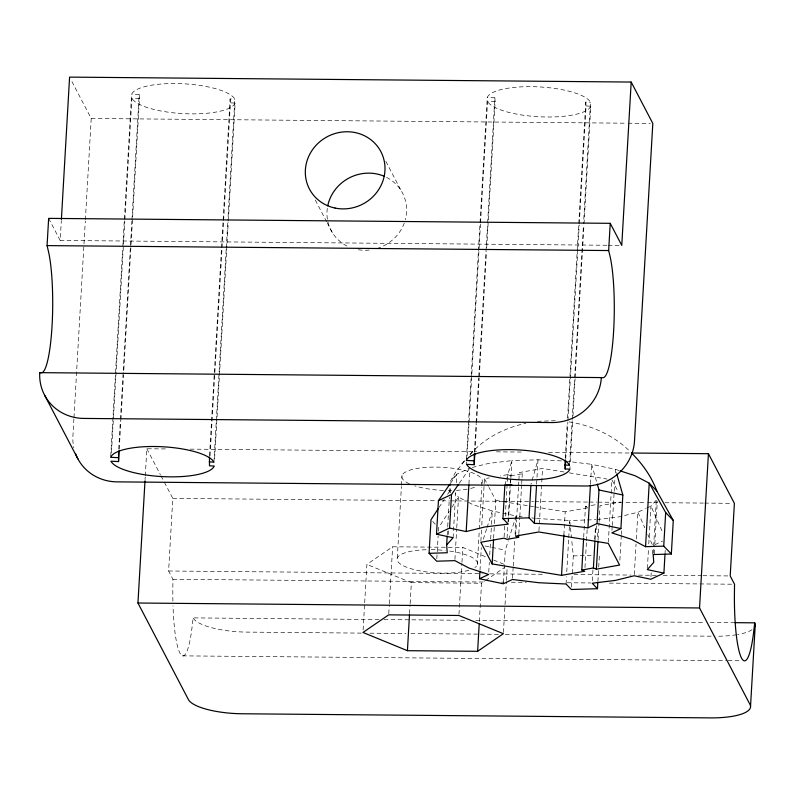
<?xml version="1.0" encoding="UTF-8"?>
<svg xmlns="http://www.w3.org/2000/svg" width="795" height="795" viewBox="0 0 795 795"><rect width="100%" height="100%" fill="white"/><g stroke="black" fill="none" stroke-linecap="round" stroke-linejoin="round"><path stroke-width="0.6" stroke-dasharray="3.98 2.98" d="M164.336 482.217L172.793 498.405L168.61 570.999L172.932 579.277L172.853 587.306A66.392 10.723 -89.5 0 0 172.922 602.143M606.893 245.258L60.182 240.448L61.324 220.652M73.905 418.786L72.911 436.087A47.422 44.798 -27.6 0 0 73.826 447.843M73.975 417.554L85.303 221.06M85.383 219.827L91.216 118.485L70.735 79.291M110.734 456.072L122.728 247.951M122.808 246.718L131.592 94.337A52.162 14.906 3.3 0 1 182.224 83.723A52.162 14.906 3.3 0 1 234.843 99.156L227.847 220.563M111.459 452.554L124.815 220.891M124.885 219.659L131.891 98.252L139.463 98.61L123.603 373.62M118.733 448.996L120.383 420.505M120.452 419.263L131.881 221.05M131.95 219.817L139.165 94.694L131.592 94.337M119.25 449.185L120.89 420.694M120.959 419.462L123.533 374.862M145.068 479.614L145.207 477.139M145.286 475.907L146.846 448.758L166.682 448.927M209.542 455.714L221.467 248.835M221.537 247.593L230.113 98.938L234.843 99.156M210.049 455.913L221.984 249.024M222.053 247.792L223.554 221.775M223.624 220.533L230.411 102.853L230.113 98.938M213.915 462.134L226.207 249.054M226.277 247.811L227.777 221.805M214.64 458.606L228.284 221.994M228.354 220.762L235.141 103.072L230.411 102.853M363.106 629.978L364.607 604.001M364.676 602.759L366.892 564.4L392.621 546.791L462.819 547.407L485.626 556.758M388.775 613.611L389.272 604.955M389.341 603.713L392.621 546.791M397.291 558.02L401.405 486.53M401.485 485.298L402.051 475.44M409.564 613.561L410.071 604.896M410.141 603.663L411.353 582.626L366.892 564.4M436.813 558.806L438.125 536.019M438.403 531.219L438.611 527.622L449.235 511.354M447.217 535.164L447.635 527.83M447.704 526.608L449.394 497.292M449.682 492.413L449.96 487.524M448.3 534.439L448.519 530.772M450.695 492.9L450.487 483.648M453.11 537.708L455.714 492.512M456.28 482.734L456.777 474.188L469.855 468.046M454.929 559.422L456.688 528.884M456.757 527.661L458.526 497.123L455.137 493.616M466.407 459.202L479.981 223.832M480.051 222.59L487.265 97.467A52.162 14.906 3.3 0 1 537.897 86.854A52.162 14.906 3.3 0 1 590.516 102.287L583.52 223.693M466.635 464.35L466.774 461.875M467.132 455.684L468.99 423.477M469.06 422.234L480.488 224.021M480.558 222.789L487.564 101.382L495.136 101.74L486.56 250.395M458.973 614.227L461.895 563.496M461.965 562.264L462.819 547.407M468.941 483.926L469.716 470.491M474.406 452.126L476.056 423.636M476.125 422.393L478.699 377.794M478.769 376.562L487.554 224.18M487.623 222.948L494.838 97.825L487.265 97.467M474.923 452.315L476.563 423.824M476.632 422.592L479.206 377.993M479.276 376.75L486.49 251.627M477.308 564.758L479.296 530.255M479.365 529.023L481.78 487.116M481.859 485.884L482.068 482.187M480.886 541.037L481.512 530.046M481.8 525.157L484.125 484.851M484.195 483.628L484.473 478.739L489.362 477.875M479.991 570.363L481.303 547.576M479.335 621.601L481.551 583.242L484.523 581.215M488.756 572.032L489.322 562.264M489.74 554.94L490.585 540.272M490.664 539.06L491.439 525.614M491.509 524.392L492.284 510.956L472.637 504.527L467.202 501.685M493.625 538.294L494.401 524.859M494.47 523.637L495.812 500.423L489.005 487.415M504.109 536.923L504.736 525.932M505.302 516.164L507.697 474.625L500.363 475.927M503.424 582.566L505.292 550.19L508.273 540.749M507.071 538.145L507.916 523.478M507.985 522.265L508.263 517.376M508.343 516.154L510.171 484.394M510.241 483.171L510.658 475.837L507.697 474.625M508.383 521.679L510.35 487.474M510.638 482.585L510.847 478.928M510.917 477.706L511.901 460.603L538.006 459.798L563.963 461.011M503.434 632.452L506.355 581.721M506.435 580.489L507.14 568.107M512.527 578.263L513.163 567.272M513.232 566.05L514.782 539.179M515.071 534.29L516.124 515.965L503.006 513.212M515.647 536.088L516.561 520.208M516.631 518.986L518.469 487.226M518.539 486.003L518.817 481.124M518.887 479.902L519.314 472.568L542.538 468.454L564.45 472.061M518.827 533.644L519.741 517.764M519.811 516.541L521.639 484.781M521.709 483.559L521.997 478.67M522.067 477.447L522.275 473.79L519.314 472.568M536.605 484.234L538.006 459.798L530.981 484.254M538.94 530.752L542.538 468.454M565.285 457.602L567.282 422.92M567.57 417.961L577.14 251.965M577.21 250.723L578.71 224.707M578.79 223.475L585.786 102.068L590.516 102.287M565.722 459.043L567.869 421.877M567.938 420.635L579.227 224.905M579.297 223.663L586.084 105.983L585.786 102.068M563.864 535.045L565.205 511.831L588.429 507.717M569.657 464.022L572.162 420.664M572.231 419.422L583.451 224.935M569.886 469.169L570.035 466.695M570.313 461.736L572.678 420.853M572.957 415.904L575.103 378.738M575.173 377.496L583.957 225.124M584.027 223.892L590.814 106.202L586.084 105.983M566.06 584.007L566.487 576.683M566.765 571.794L568.673 538.811M568.743 537.589L569.727 520.486L595.833 519.692M571.506 587.098L573.304 555.924L571.575 538.821M583.699 537.042L585.458 506.504L590.109 505.68M584.971 567.57L586.452 541.922M586.521 540.699L587.157 529.708M590.486 483.867L591.609 464.32L566.398 461.219M592.315 580.767L592.951 569.767M594.71 539.229L595.415 527.015M595.028 539.875L595.803 526.439M598.069 539.865L599.052 522.762M599.122 521.54L600.036 505.66L620.816 501.983M597.89 581.503L598.645 568.316M598.715 567.113L599.41 555.129M608.334 542.16L611.862 481.084M611.931 530.404L612.15 526.737M612.22 525.525L614.118 492.542M614.187 491.32L614.893 479.097M615.25 472.995L615.459 469.328L591.609 464.32L596.985 482.992M619.881 560.187L621.293 535.75M621.362 534.528L621.571 530.861M634.291 574.537L636.05 543.999M636.338 539.119L637.888 512.238L645.51 508.661M647.369 568.395L648.501 548.858M648.78 543.969L650.966 506.097L657.425 498.872M650.966 576.852L651.244 572.052M652.278 554.065L652.625 548.073M653.232 553.35L656.332 499.598M654.255 553.847L654.742 545.291M654.822 544.068L657.286 501.317M665.077 552.724L665.216 550.329M379.076 619.534L193.115 617.894L192.35 624.602A66.392 10.723 -89.5 0 1 181.33 655.11A66.392 10.723 -89.5 0 1 173.012 605.75M504.875 485.059L506.216 480.399M506.544 479.236L511.901 460.603L488.657 463.415L472.2 467.47M483.31 539.278L486.679 528.665M487.047 527.482L492.284 510.956L501.814 512.964M508.651 539.567L516.124 515.965L522.126 516.71M438.969 507.538L444.276 499.409M447.595 494.321L450.914 489.243M451.888 507.29L458.526 497.123L466.118 501.108M450.427 483.35L456.777 474.188L450.318 481.412L455.535 472.329L466.784 458.129M459.272 483.31L469.149 469.07M470.292 454.273C484.483 437.975 504.904 427.859 525.803 423.288M461.696 463.823L464.827 460.355M470.004 454.561L474.158 449.96M485.507 580.539L504.318 567.67M646.603 508.144L650.966 506.097L662.861 532.849M654.941 544.655L662.573 541.067M510.658 475.837L522.275 473.79M591.271 505.471L597.075 504.447M537.43 421.32L556.023 420.684M597.055 519.542L619.076 516.879L637.888 512.238L644.825 527.84M573.304 555.924L592.285 555.347M91.216 118.485L626.778 123.205M628.02 123.215L650.33 123.404M608.135 245.267L619.285 245.367M190.234 449.135L476.612 451.659M496.448 451.838L521.242 452.047M548.51 452.295L630.336 453.011M172.793 498.405L436.853 500.731M441.811 500.78L449.255 500.84M450.497 500.85L502.559 501.307M503.801 501.327L533.554 501.585M534.796 501.595L588.101 502.062M589.343 502.072L596.777 502.142M598.019 502.152L646.365 502.579M647.607 502.589L657.525 502.678M664.968 502.738L703.396 503.076M704.638 503.086L731.907 503.334M168.61 570.999L482.257 573.761M489.7 573.831L543.005 574.298M574 574.566L631.021 575.073M638.465 575.143L657.058 575.302M663.259 575.361L701.687 575.699M702.929 575.709L730.198 575.948M172.932 579.277L485.347 582.029M501.456 582.169L503.941 582.188M511.374 582.258L526.25 582.387M567.163 582.745L590.715 582.954M609.318 583.123L734.53 584.226M411.353 582.626L481.551 583.242M384.035 619.573L467.092 620.309M475.778 620.388L705.125 622.406M710.084 622.445L733.636 622.654M361.328 633.108L247.126 632.105A47.422 13.545 3.3 0 1 193.115 617.894M370.023 633.188L406.016 633.496M410.985 633.545L479.256 634.142M480.498 634.152L500.363 634.331M505.332 634.37L715.122 636.219M182.621 655.865L726.859 660.655M728.101 660.665L741.735 660.784M531.736 517.893L535.333 518.33M536.536 518.479L569.727 520.486L570.343 526.598M569.319 472.856L607.062 479.057M495.812 500.423L533.544 506.634M534.767 506.832L565.205 511.831M569.131 421.926C591.927 425.444 614.197 435.471 630.495 452.007M485.02 545.936L505.292 550.19M618.927 470.461L615.459 469.328L616.463 472.826M585.458 506.504L587.435 507.309M493.606 560.028L503.871 564.231M432.689 521.49L435.233 524.124M611.931 479.862L618.162 491.787M385.843 161.345L401.207 190.74M484.473 478.739L488.438 486.331M315.287 199.992L326.675 221.775M327.242 222.858L332.36 232.657M48.644 218.377L60.182 240.448M146.846 448.758L160.381 474.665M160.948 475.738L163.77 481.134M647.806 534.528L652.765 545.678M596.449 525.803L597.81 539.239M570.462 527.82L571.456 537.599M494.838 97.825L495.136 101.74M139.165 94.694L139.463 98.61M386.559 177.364A40.306 38.081 -27.6 0 1 405.311 219.778M404.277 223.027A40.306 38.081 -27.6 0 1 378.36 248.04M369.248 250.037A40.306 38.081 -27.6 0 1 356.627 249.411M347.008 246.043A40.306 38.081 -27.6 0 1 327.58 220.334M327.391 219.231A40.306 38.081 -27.6 0 1 327.341 208.061M590.814 106.202A52.162 14.906 3.3 0 1 540.183 116.815A52.162 14.906 3.3 0 1 487.564 101.382M235.141 103.072A52.162 14.906 3.3 0 1 184.51 113.685A52.162 14.906 3.3 0 1 131.891 98.252M449.682 551.074A40.306 11.518 3.3 0 1 474.814 567.551M468.851 570.214A40.306 11.518 3.3 0 1 403.423 565.821A40.306 11.518 3.3 0 1 427.74 549.683M431.168 549.663A40.306 11.518 3.3 0 1 445.14 550.488M409.405 483.827A40.306 11.518 3.3 0 1 434.368 467.082A40.306 11.518 3.3 0 1 481.154 483.618M474.516 487.355A40.306 11.518 3.3 0 1 469.517 488.696M467.251 489.144A40.306 11.518 3.3 0 1 456.111 490.366M451.62 490.525A40.306 11.518 3.3 0 1 448.181 490.535M443.531 490.416A40.306 11.518 3.3 0 1 414.781 485.844M752.04 629.68A47.422 13.545 3.3 0 1 737.551 634.579M736.577 634.748A47.422 13.545 3.3 0 1 716.335 636.229"/><path stroke-width="1.19" d="M610.232 223.325L608.662 250.544L609.715 254.947A66.392 10.723 -89.5 0 1 613.651 330.621A66.392 10.723 -89.5 0 1 602.64 377.665L601.338 377.585A47.422 44.798 -27.6 0 1 551.929 422.543L83.932 418.428A47.422 44.798 -27.6 0 1 39.75 372.646L41.042 372.716A66.392 10.723 -89.5 0 0 52.063 325.672A66.392 10.723 -89.5 0 0 48.117 250.008L47.074 245.605L48.644 218.377L610.232 223.325L621.769 245.387L631.19 82.054L69.592 77.115L61.394 219.41M209.473 456.956L209.483 465.82L214.213 466.039A52.162 14.906 3.3 0 1 163.581 476.662A52.162 14.906 3.3 0 1 110.962 461.219L118.535 461.577L118.594 451.471M118.535 461.577L119.18 450.427M631.578 453.021L708.434 453.697L699.54 607.966L750.003 704.509A47.422 13.545 3.3 0 1 710.412 717.885L242.415 713.771A47.422 13.545 3.3 0 1 188.415 699.57L137.952 603.017L144.998 480.846M407.428 650.688L362.967 632.462L388.705 614.853L458.904 615.469L503.364 633.694L477.626 651.304L407.428 650.688L409.495 614.803M479.922 571.565L479.504 578.76L488.617 574.477L468.971 568.047L454.859 560.644L436.674 561.2L429.062 553.32L430.999 519.741L438.303 508.552M429.062 553.32L447.247 552.754L446.651 544.933L453.11 537.708L436.505 534.22L438.442 500.641L449.722 484.364M446.651 544.933L447.148 536.386M436.505 534.22L449.582 528.079L451.52 494.5L458.566 484.324M449.582 528.079L466.188 531.567L468.871 485.149M565.146 460.086L565.156 468.951L569.886 469.169A52.162 14.906 3.3 0 1 519.254 479.792A52.162 14.906 3.3 0 1 466.635 464.35L474.208 464.707L474.337 453.359M474.208 464.707L474.853 453.557M477.626 651.304L479.196 624.075M583.629 538.265L581.801 570.025L584.762 571.237L561.538 575.351L492.145 563.943L493.556 539.517M466.188 531.567L484.99 526.936L508.243 524.124L502.937 518.628L504.875 485.059L511.99 484.841M492.145 563.943L480.816 542.26L504.04 538.145L507.001 539.358L518.608 537.311L518.757 534.866M616.801 473.999L622.843 494.997L620.905 528.576L597.055 523.567L587.952 527.84L561.538 524.591L534.349 523.319L529.043 517.833L530.911 485.457M534.349 523.319L536.536 485.457M565.156 468.951L565.652 460.275M561.538 575.351L563.864 535.045M587.952 527.84L590.417 485.089M518.608 537.311L515.647 536.088L538.871 531.974L608.264 543.382L619.603 565.066L596.379 569.18L593.408 567.968L594.958 541.097M597.055 523.567L598.993 489.988L597.313 484.155M596.379 569.18L597.999 541.087M479.504 578.76L503.354 583.769L512.457 579.485L538.881 582.735L566.06 584.007L571.367 589.502L597.472 588.697L597.82 582.705M665.008 553.926L663.905 573.106L647.299 569.618L653.758 562.393L653.162 554.572L671.348 554.016L663.736 546.125L645.55 546.682L649.217 483.171L635.106 475.758L620.08 470.839M663.736 546.125L665.673 512.556L649.217 483.171L656.829 491.052L673.285 520.437L671.348 554.016M750.54 706.308L755.25 624.641M734.878 622.664L754.713 622.843L753.938 629.551A66.392 10.723 -89.5 0 1 741.477 657.972A66.392 10.723 -89.5 0 1 734.441 592.245L734.53 584.226L730.198 575.948L734.391 503.354L708.434 453.697M438.442 500.641L451.52 494.5M620.905 528.576L611.792 532.849L631.439 539.278L645.55 546.682M663.905 573.106L650.827 579.247L634.221 575.759L615.419 580.4L592.176 583.212L597.472 588.697M581.801 570.025L593.408 567.968M502.937 518.628L529.043 517.833M47.074 245.605L608.662 250.544M39.75 372.646L601.338 377.585M137.952 603.017L699.54 607.966M473.909 460.792L466.337 460.444A52.162 14.906 3.3 0 1 516.969 449.821A52.162 14.906 3.3 0 1 569.588 465.264L564.857 465.035M118.236 457.662L110.664 457.314A52.162 14.906 3.3 0 1 161.296 446.691A52.162 14.906 3.3 0 1 213.915 462.134L209.184 461.905M598.993 489.988L622.843 494.997M631.329 452.872C642.38 463.644 651.473 476.503 656.829 491.052M665.673 512.556L673.285 520.437M631.19 82.054L652.814 123.434L634.499 441.026A47.422 44.798 -27.6 0 1 585.08 485.993L117.094 481.869A47.422 44.798 -27.6 0 1 75.465 453.478M44.709 395.383L77.87 458.824M327.739 205.826A40.306 38.081 -27.6 0 1 384.532 176.411M754.713 622.843A47.422 13.545 3.3 0 1 754.982 626.4M335.003 208.042A40.306 38.081 -27.6 0 0 383.597 158.463A40.306 38.081 -27.6 0 0 316.867 144.471A40.306 38.081 -27.6 0 0 335.003 208.042"/></g></svg>
